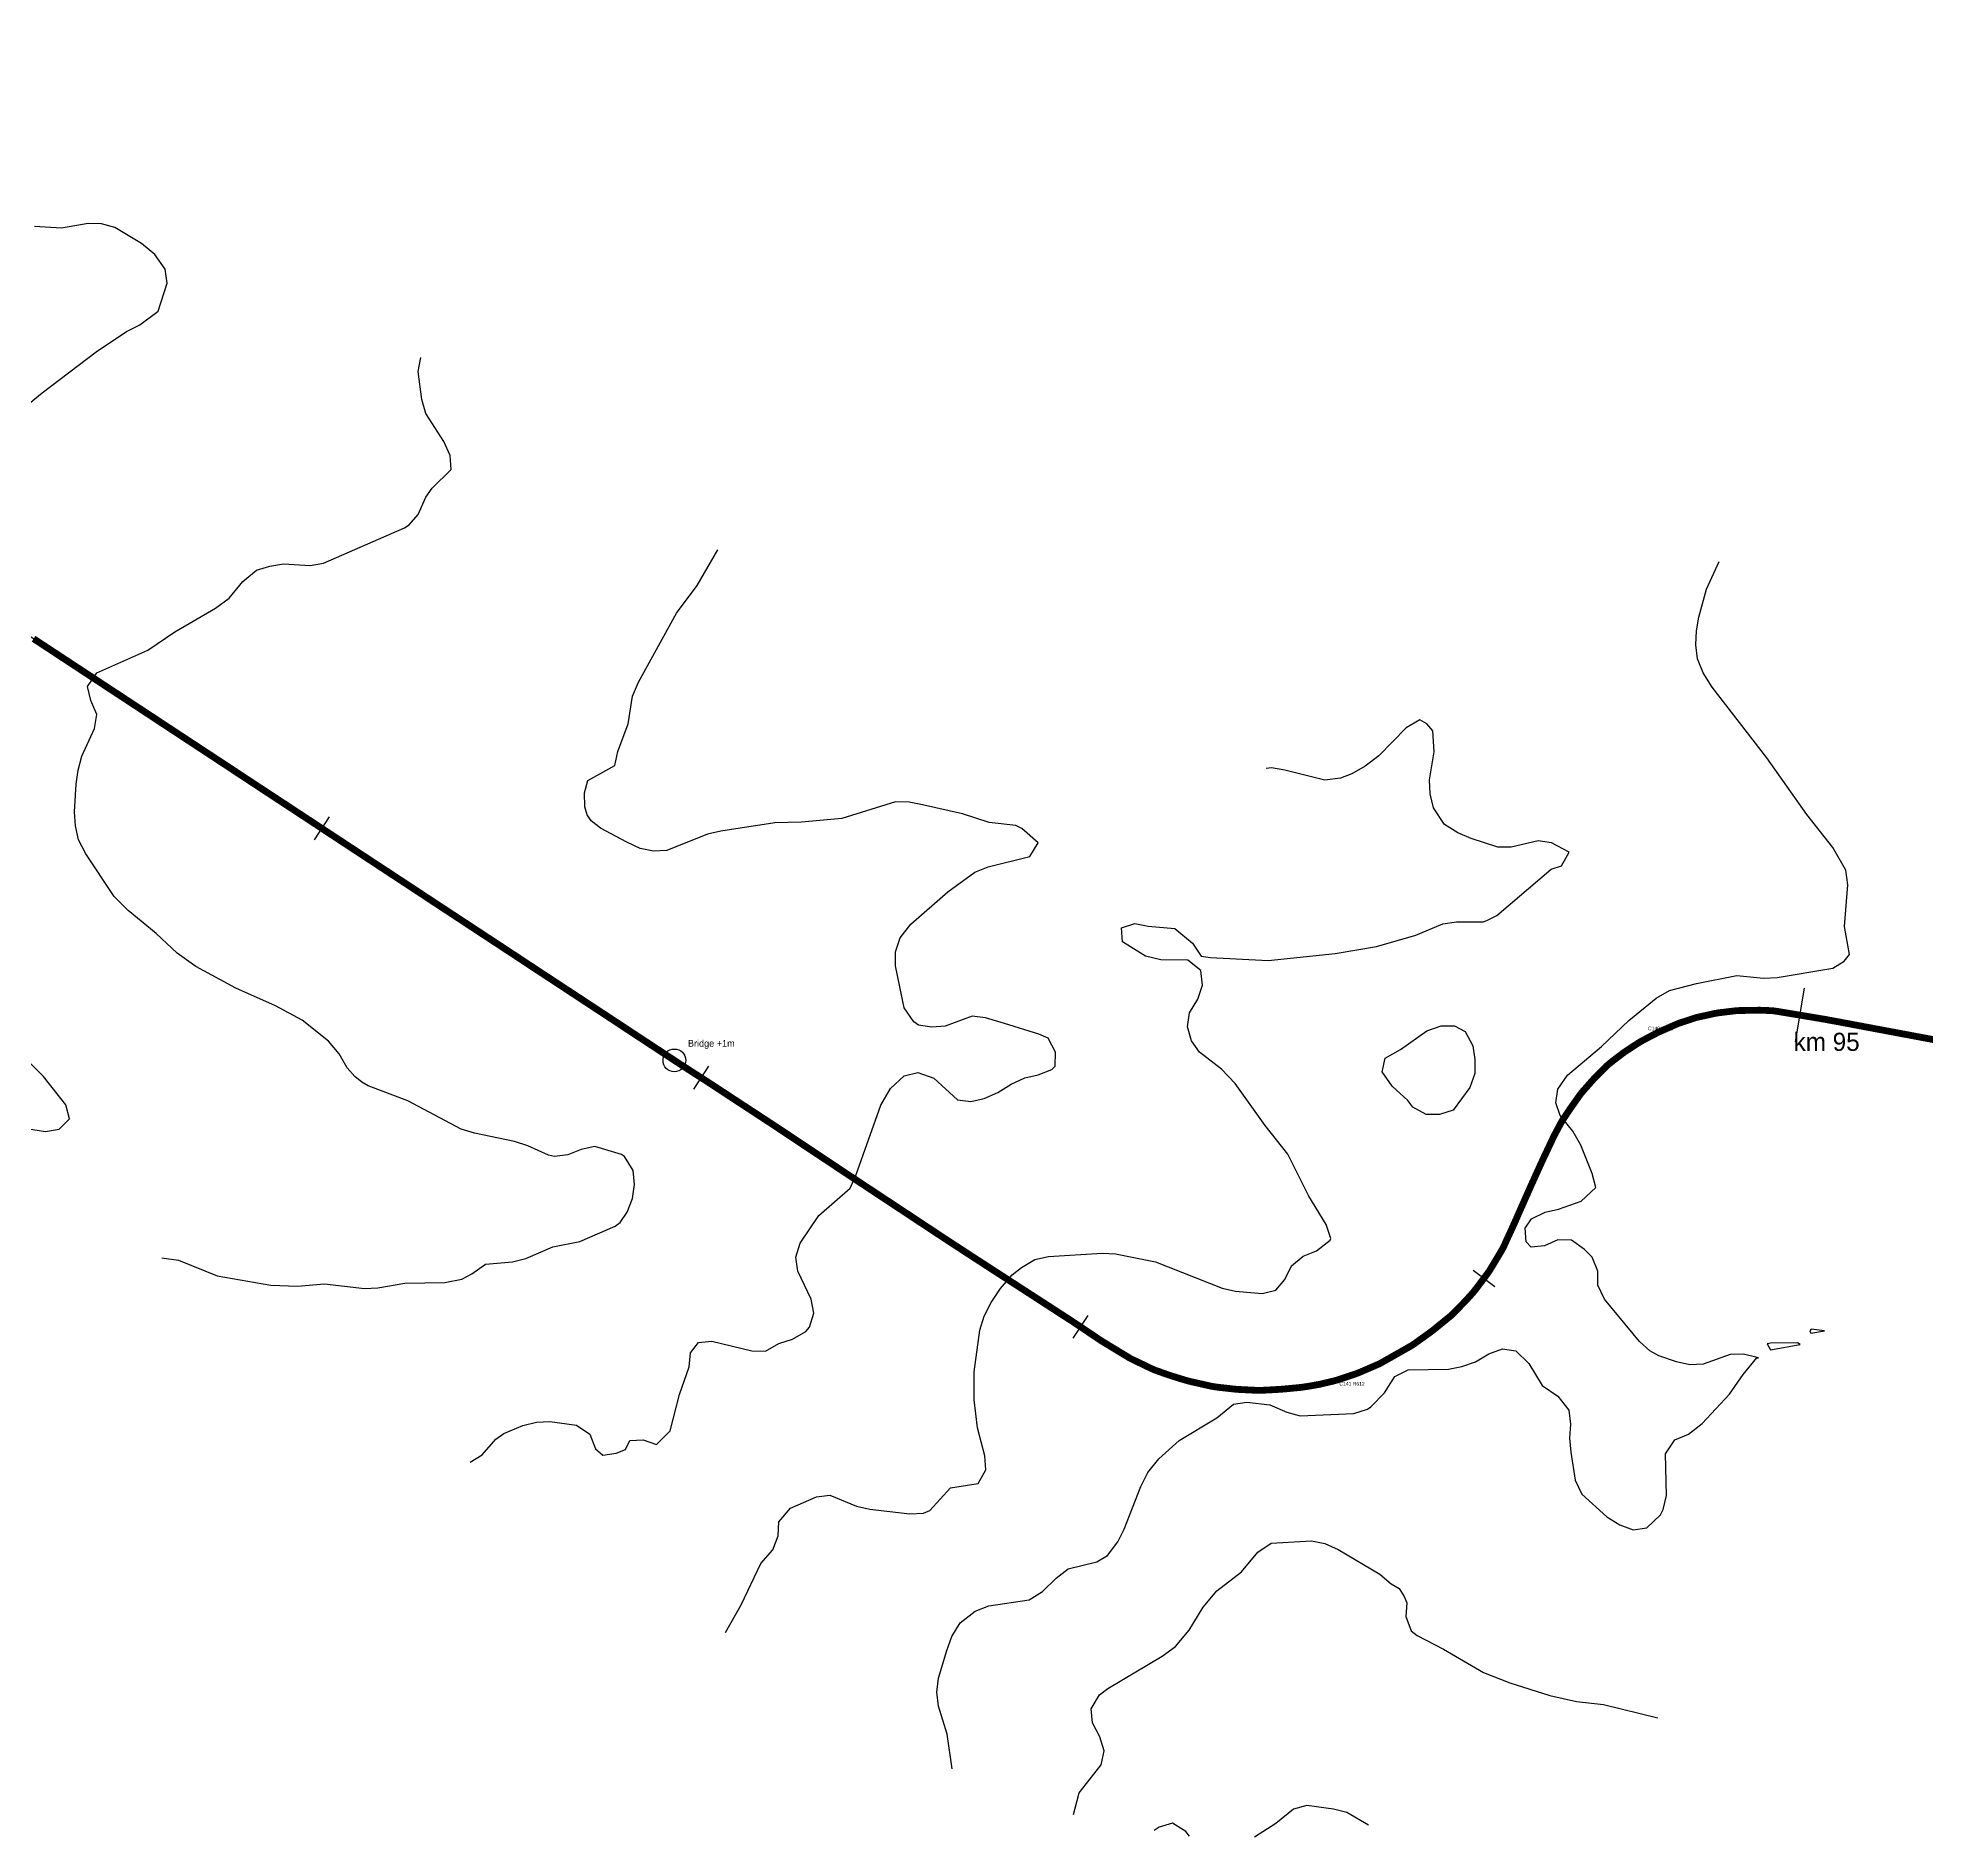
# Model space of a CAD drawing. Header units: metres. Extents: x 697254 to 930473, y 8023396 to 8227001.
# Drawn here: x 854685 to 858850, y 8073225 to 8077194 of the extents above; entities that cross this region are included whole.
import ezdxf

# ---------------------------------------------------------------- set-up
doc = ezdxf.new("R2010")
doc.units = ezdxf.units.M
for name, color, linetype in [('ALIGNMENT_FITTED', 4, 'Continuous'), ('CENTRELINE', 7, 'Continuous'), ('CHAINAGE', 7, 'Continuous'), ('CONTOUR_10M', 33, 'Continuous'), ('CONTOUR_INDEX_50M', 34, 'Continuous'), ('CURVE_LABELS', 4, 'Continuous'), ('GRADE_0-4', 3, 'Continuous'), ('PROFILE_FLAGS', 6, 'Continuous')]:
    doc.layers.add(name, color=color, linetype=linetype)

msp = doc.modelspace()

# ---------------------------------------------------------------- linework, layer by layer
at = {"layer": 'ALIGNMENT_FITTED'}
for p, q in [((857043.4, 8074311.4), (852657.2, 8077194.3)), ((859664.2, 8074835.2), (858566.7, 8075040)), ((858019.2, 8074753.1), (857938.5, 8074572.8))]:
    msp.add_line(p, q, dxfattribs=at)
for centre, radius, start, end in [((858475.1, 8074549), 499.4, 79.4317, 155.881), ((857379.7, 8074823), 612.3, -123.3153, -24.119)]:
    msp.add_arc(centre, radius, start, end, dxfattribs=at)
at = {"layer": 'CENTRELINE'}
msp.add_polyline3d([(858856.3, 8074985.9, 1254.2), (858846.5, 8074987.7, 1254.2), (858836.6, 8074989.6, 1254.1), (858826.8, 8074991.4, 1254), (858816.9, 8074993.3, 1253.9), (858807.1, 8074995.1, 1253.9), (858797.3, 8074996.9, 1253.8), (858787.4, 8074998.8, 1253.8), (858777.6, 8075000.6, 1253.8), (858767.7, 8075002.5, 1253.8), (858757.9, 8075004.3, 1253.8), (858748.1, 8075006.2, 1253.6), (858738.2, 8075008, 1253.3), (858728.4, 8075009.9, 1253), (858718.5, 8075011.7, 1252.9), (858708.7, 8075013.5, 1252.8), (858698.9, 8075015.4, 1252.8), (858689, 8075017.2, 1252.7), (858679.2, 8075019.1, 1252.5), (858669.3, 8075020.9, 1252.4), (858659.5, 8075022.8, 1252.3), (858649.7, 8075024.6, 1252.1), (858639.8, 8075026.4, 1252), (858630, 8075028.3, 1252.1), (858620.1, 8075029.9, 1252.3), (858610.2, 8075031.6, 1252.5), (858600.3, 8075033.2, 1252.7), (858590.5, 8075034.9, 1252.8), (858580.6, 8075036.5, 1253), (858570.7, 8075038.2, 1253.1), (858560.8, 8075039.8, 1253.3), (858551, 8075041.5, 1253.5), (858541.1, 8075043.1, 1253.7), (858531.2, 8075044.8, 1254), (858521.3, 8075046.4, 1254.3), (858511.4, 8075047.8, 1254.7), (858501.4, 8075048.3, 1255.1), (858491.4, 8075048.8, 1255.5), (858481.4, 8075049, 1255), (858471.4, 8075048.8, 1254.4), (858461.4, 8075048.7, 1253.7), (858451.4, 8075048.5, 1253.8), (858441.4, 8075048.4, 1254), (858431.4, 8075048, 1254.1), (858421.5, 8075046.8, 1254.3), (858411.5, 8075045.6, 1254.4), (858401.6, 8075044.4, 1254.6), (858391.6, 8075043.2, 1254.6), (858381.8, 8075041.4, 1254.6), (858372, 8075039.3, 1254.6), (858362.2, 8075037.1, 1253.9), (858352.5, 8075035, 1253.3), (858342.7, 8075032.8, 1252.7), (858333.2, 8075029.7, 1252.9), (858323.7, 8075026.5, 1253), (858314.2, 8075023.4, 1253.1), (858304.6, 8075020.3, 1252.9), (858295.4, 8075016.4, 1252.5), (858286.3, 8075012.4, 1252.2), (858277.1, 8075008.3, 1252.1), (858267.9, 8075004.3, 1252.1), (858258.8, 8075000.3, 1252), (858249.9, 8074995.6, 1251.8), (858241, 8074991, 1251.5), (858232.2, 8074986.3, 1251.3), (858223.3, 8074981.7, 1251), (858214.7, 8074976.5, 1251.1), (858206.3, 8074971.1, 1251), (858198, 8074965.6, 1250.7), (858189.6, 8074960.1, 1250.7), (858181.3, 8074954.5, 1250.8), (858173.4, 8074948.4, 1250.9), (858165.4, 8074942.3, 1250.8), (858157.5, 8074936.2, 1250.8), (858149.6, 8074930, 1250.8), (858142.4, 8074923.1, 1250.9), (858135.2, 8074916.1, 1250.9), (858128.1, 8074909.1, 1251), (858121, 8074902, 1251), (858114.3, 8074894.6, 1251), (858107.6, 8074887.1, 1251), (858101, 8074879.6, 1251.1), (858094.3, 8074872.1, 1251.1), (858087.9, 8074864.5, 1250.9), (858082.1, 8074856.3, 1250.6), (858076.3, 8074848.2, 1250.3), (858070.5, 8074840, 1250.2), (858064.7, 8074831.8, 1250.4), (858059.2, 8074823.5, 1250.5), (858053.6, 8074815.1, 1250.4), (858048.1, 8074806.8, 1250.2), (858043, 8074798.2, 1250), (858038.4, 8074789.3, 1249.7), (858033.7, 8074780.5, 1249.4), (858029, 8074771.6, 1249.1), (858024.7, 8074762.6, 1248.9), (858020.4, 8074753.5, 1248.8), (858016.1, 8074744.5, 1248.7), (858011.9, 8074735.4, 1248.5), (858007.6, 8074726.4, 1248.3), (858003.4, 8074717.3, 1248.1), (857999.2, 8074708.2, 1247.9), (857995.1, 8074699.1, 1247.8), (857990.9, 8074690, 1247.7), (857986.8, 8074680.8, 1247.6), (857982.7, 8074671.7, 1247.4), (857978.5, 8074662.6, 1247.3), (857974.4, 8074653.5, 1247.3), (857970.4, 8074644.3, 1247.4), (857966.3, 8074635.2, 1247.5), (857962.3, 8074626, 1247.7), (857958.2, 8074616.8, 1247.9), (857954.2, 8074607.7, 1247.9), (857950.1, 8074598.5, 1247.8), (857946.1, 8074589.4, 1248.4), (857942, 8074580.2, 1248.8), (857937.9, 8074571.1, 1248.9), (857933.8, 8074562, 1248.2), (857929.6, 8074552.9, 1247.5), (857925.4, 8074543.8, 1246.7), (857921.3, 8074534.7, 1246.5), (857917.1, 8074525.6, 1247.3), (857912.2, 8074516.8, 1247.8), (857907.1, 8074508.3, 1247.9), (857901.9, 8074499.7, 1246.5), (857896.8, 8074491.1, 1245.1), (857891.6, 8074482.5, 1243.7), (857886.4, 8074473.9, 1242.8), (857880.6, 8074465.8, 1242.3), (857874.6, 8074457.8, 1241.8), (857868.6, 8074449.8, 1241.3), (857862.6, 8074441.8, 1241.5), (857856.6, 8074433.8, 1242.2), (857850.3, 8074426, 1243), (857843.6, 8074418.5, 1243.6), (857836.9, 8074411.1, 1244), (857830, 8074403.8, 1244.5), (857823, 8074396.7, 1244.8), (857816, 8074389.5, 1244.8), (857809, 8074382.4, 1244.7), (857801.9, 8074375.3, 1244.8), (857794.1, 8074369, 1245.1), (857786.4, 8074362.7, 1245.3), (857778.6, 8074356.4, 1245.4), (857770.8, 8074350, 1245.7), (857763.1, 8074343.7, 1246.1), (857755.1, 8074337.7, 1246.2), (857747, 8074331.9, 1246.2), (857738.8, 8074326, 1246), (857730.7, 8074320.2, 1246.4), (857722.6, 8074314.3, 1246.9), (857714.3, 8074308.8, 1247.5), (857705.5, 8074303.8, 1248.1), (857696.8, 8074298.9, 1248.3), (857688.1, 8074293.9, 1248.4), (857679.4, 8074289, 1248.7), (857670.7, 8074284, 1248.8), (857662, 8074279.1, 1248.8), (857653.3, 8074274.2, 1248.8), (857644.6, 8074269.2, 1248.7), (857635.4, 8074265.3, 1248.5), (857626.2, 8074261.3, 1248.2), (857617, 8074257.3, 1248), (857607.8, 8074253.3, 1247.8), (857598.7, 8074249.4, 1247.7), (857589.3, 8074245.9, 1247.5), (857579.8, 8074242.8, 1247.6), (857570.3, 8074239.6, 1247.7), (857560.8, 8074236.5, 1247.7), (857551.2, 8074233.3, 1247.9), (857541.6, 8074230.7, 1248), (857531.8, 8074228.4, 1248.1), (857522.1, 8074226.1, 1248.3), (857512.4, 8074223.8, 1248.4), (857502.5, 8074222, 1248.5), (857492.6, 8074220.3, 1248.4), (857482.8, 8074218.7, 1248.3), (857472.9, 8074217.1, 1248.2), (857462.9, 8074216.1, 1248.2), (857453, 8074215.2, 1248.2), (857443, 8074214.2, 1248.1), (857433, 8074213.3, 1248.5), (857423, 8074212.5, 1249.2), (857413, 8074212, 1249.8), (857403, 8074211.4, 1249.8), (857393.1, 8074210.9, 1249.5), (857383.1, 8074210.4, 1249.3), (857373.1, 8074210.4, 1249), (857363.1, 8074210.9, 1248.6), (857353.1, 8074211.4, 1248.3), (857343.1, 8074211.9, 1248.5), (857333.1, 8074212.4, 1248.7), (857323.1, 8074213.2, 1248.9), (857313.1, 8074214.4, 1248.7), (857303.2, 8074215.5, 1248.5), (857293.2, 8074216.6, 1248.3), (857283.3, 8074217.8, 1248), (857273.4, 8074219.4, 1247.7), (857263.7, 8074221.6, 1247.4), (857253.9, 8074223.8, 1247.2), (857244.1, 8074226, 1247.1), (857234.4, 8074228.2, 1246.9), (857224.6, 8074230.4, 1246.9), (857215, 8074233.1, 1246.9), (857205.4, 8074236, 1246.9), (857195.8, 8074239, 1246.8), (857186.3, 8074241.9, 1246.8), (857176.8, 8074245.1, 1246.7), (857167.3, 8074248.4, 1246.6), (857157.9, 8074251.8, 1246.4), (857148.4, 8074255.1, 1246.3), (857139.3, 8074259.2, 1246.1), (857130.3, 8074263.5, 1245.9), (857121.3, 8074267.9, 1245.7), (857112.2, 8074272.2, 1245.6), (857103.2, 8074276.5, 1245.5), (857094.2, 8074280.9, 1245.4), (857085.7, 8074286.1, 1245.4), (857077.1, 8074291.3, 1245.4), (857068.5, 8074296.5, 1245.3), (857060, 8074301.7, 1245.2), (857051.4, 8074306.9, 1245), (857042.9, 8074312.1, 1244.8), (857034.3, 8074317.3, 1244.7), (857025.9, 8074322.7, 1244.6), (857017.6, 8074328.3, 1244.5), (857009.3, 8074333.9, 1244.4), (857001, 8074339.5, 1244.3), (856992.7, 8074345.1, 1244.3), (856984.4, 8074350.7, 1244.3), (856976.1, 8074356.2, 1244.3), (856967.7, 8074361.8, 1244.3), (856959.3, 8074367.3, 1244.1), (856950.9, 8074372.7, 1243.9), (856942.5, 8074378.1, 1243.7), (856934.1, 8074383.6, 1243.4), (856925.7, 8074389, 1243.1), (856917.3, 8074394.5, 1242.9), (856908.9, 8074399.9, 1242.7), (856900.5, 8074405.4, 1242.4), (856892.1, 8074410.8, 1242.1), (856883.7, 8074416.3, 1241.9), (856875.3, 8074421.7, 1241.7), (856866.9, 8074427.1, 1241.5), (856858.5, 8074432.6, 1241.3), (856850.1, 8074438, 1241), (856841.7, 8074443.5, 1240.7), (856833.3, 8074448.9, 1240.4), (856824.9, 8074454.4, 1240.1), (856816.5, 8074459.8, 1239.8), (856808.1, 8074465.2, 1239.6), (856799.7, 8074470.7, 1239.3), (856791.3, 8074476.1, 1239), (856782.9, 8074481.6, 1238.7), (856774.5, 8074487, 1238.3), (856766.1, 8074492.5, 1238), (856757.7, 8074497.9, 1237.7), (856749.3, 8074503.3, 1237.6), (856740.9, 8074508.8, 1237.4), (856732.5, 8074514.3, 1237.3), (856724.1, 8074519.8, 1237.1), (856715.8, 8074525.3, 1236.9), (856707.4, 8074530.7, 1236.7), (856699, 8074536.2, 1236.3), (856690.6, 8074541.7, 1235.9), (856682.2, 8074547.2, 1235.6), (856673.9, 8074552.7, 1235.4), (856665.5, 8074558.2, 1235.2), (856657.2, 8074563.8, 1235), (856648.8, 8074569.3, 1234.9), (856640.5, 8074574.8, 1234.6), (856632.1, 8074580.3, 1234.4), (856623.8, 8074585.8, 1234.1), (856615.4, 8074591.4, 1233.8), (856607.1, 8074596.9, 1233.5), (856598.7, 8074602.4, 1233.3), (856590.4, 8074607.9, 1233.1), (856582, 8074613.4, 1232.8), (856573.7, 8074619, 1232.4), (856565.3, 8074624.5, 1231.9), (856557, 8074630, 1231.7), (856548.6, 8074635.5, 1231.7), (856540.3, 8074641, 1231.7), (856531.9, 8074646.6, 1231.6), (856523.6, 8074652.1, 1231), (856515.2, 8074657.6, 1230.6), (856506.9, 8074663.1, 1230.2), (856498.5, 8074668.6, 1229.9), (856490.1, 8074674.2, 1229.8), (856481.8, 8074679.7, 1229.7), (856473.4, 8074685.2, 1229.7), (856465.1, 8074690.7, 1229.4), (856456.7, 8074696.3, 1229.1), (856448.4, 8074701.8, 1228.8), (856440.1, 8074707.4, 1228.6), (856431.8, 8074712.9, 1228.5), (856423.4, 8074718.5, 1228.3), (856415.1, 8074724, 1228.2), (856406.8, 8074729.6, 1228.1), (856398.4, 8074735.1, 1227.9), (856390.1, 8074740.7, 1227.7), (856381.8, 8074746.2, 1227.5), (856373.4, 8074751.8, 1227.5), (856365.1, 8074757.3, 1227.5), (856356.8, 8074762.9, 1227.4), (856348.4, 8074768.4, 1227.3), (856340.1, 8074774, 1227.1), (856331.8, 8074779.5, 1226.9), (856323.4, 8074785.1, 1226.8), (856315.1, 8074790.6, 1226.7), (856306.7, 8074796.1, 1226.3), (856298.4, 8074801.6, 1225.9), (856290, 8074807.1, 1225.6), (856281.6, 8074812.6, 1225.4), (856273.2, 8074818.1, 1225.2), (856264.9, 8074823.6, 1225.1), (856256.5, 8074829.1, 1225), (856248.1, 8074834.6, 1224.9), (856239.8, 8074840, 1224.8), (856231.4, 8074845.5, 1224.6), (856223, 8074851, 1224.3), (856214.6, 8074856.5, 1224), (856206.3, 8074862, 1223.8), (856197.9, 8074867.5, 1223.7), (856189.5, 8074873, 1223.5), (856181.2, 8074878.5, 1223.5), (856172.8, 8074884, 1223.9), (856164.4, 8074889.4, 1224.1), (856156, 8074894.9, 1224), (856147.6, 8074900.3, 1224.3), (856139.2, 8074905.7, 1224.8), (856130.7, 8074911.1, 1225.1), (856122.3, 8074916.6, 1224.9), (856113.9, 8074922, 1224.5), (856105.5, 8074927.4, 1224.2), (856097.1, 8074932.9, 1223.8), (856088.7, 8074938.4, 1223.4), (856080.4, 8074943.9, 1223), (856072, 8074949.4, 1222.6), (856063.7, 8074954.9, 1222.2), (856055.3, 8074960.4, 1222.1), (856046.9, 8074965.9, 1222.1), (856038.6, 8074971.4, 1222.1), (856030.2, 8074976.9, 1222.5), (856021.8, 8074982.4, 1222.7), (856013.5, 8074987.9, 1222.9), (856005.1, 8074993.4, 1223.1), (855996.8, 8074998.9, 1223.6), (855988.4, 8075004.4, 1224.1), (855980, 8075009.9, 1224.3), (855971.7, 8075015.4, 1224.7), (855963.3, 8075021, 1225.2), (855954.9, 8075026.5, 1225.6), (855946.6, 8075032, 1225.9), (855938.2, 8075037.5, 1226.1), (855929.9, 8075043, 1226.2), (855921.5, 8075048.5, 1226.1), (855913.1, 8075054, 1226.1), (855904.8, 8075059.5, 1226.1), (855896.4, 8075065, 1226.2), (855888, 8075070.5, 1226.4), (855879.7, 8075076, 1226.6), (855871.3, 8075081.5, 1226.9), (855863, 8075087, 1227.2), (855854.6, 8075092.5, 1227.4), (855846.2, 8075098, 1227.5), (855837.9, 8075103.5, 1227.4), (855829.5, 8075109, 1227.3), (855821.1, 8075114.5, 1227.2), (855812.8, 8075120, 1227.1), (855804.4, 8075125.5, 1227.1), (855796, 8075131, 1227.2), (855787.7, 8075136.5, 1227.5), (855779.3, 8075142, 1227.8), (855771, 8075147.5, 1228), (855762.6, 8075153, 1228), (855754.2, 8075158.6, 1227.8), (855745.9, 8075164.1, 1227.6), (855737.5, 8075169.6, 1227.6), (855729.1, 8075175.1, 1227.6), (855720.8, 8075180.6, 1227.7), (855712.4, 8075186.1, 1227.7), (855704.1, 8075191.6, 1227.9), (855695.7, 8075197.1, 1228.1), (855687.3, 8075202.6, 1228.1), (855679, 8075208.1, 1228), (855670.6, 8075213.6, 1228), (855662.2, 8075219.1, 1228.1), (855653.9, 8075224.6, 1228.2), (855645.5, 8075230.1, 1227.9), (855637.1, 8075235.6, 1227.6), (855628.8, 8075241.1, 1227.3), (855620.4, 8075246.6, 1227.3), (855612.1, 8075252.1, 1227.4), (855603.7, 8075257.6, 1227.5), (855595.3, 8075263.1, 1227.8), (855587, 8075268.6, 1227.8), (855578.6, 8075274.1, 1227.7), (855570.2, 8075279.6, 1227.7), (855561.9, 8075285.1, 1227.7), (855553.5, 8075290.6, 1227.5), (855545.2, 8075296.1, 1227.4), (855536.8, 8075301.6, 1227.4), (855528.4, 8075307.2, 1227.3), (855520.1, 8075312.7, 1227.1), (855511.7, 8075318.2, 1226.8), (855503.3, 8075323.7, 1226.8), (855495, 8075329.2, 1226.9), (855486.6, 8075334.7, 1226.9), (855478.2, 8075340.2, 1227), (855469.9, 8075345.7, 1227.1), (855461.5, 8075351.2, 1227.1), (855453.2, 8075356.7, 1227), (855444.8, 8075362.2, 1227), (855436.4, 8075367.7, 1227.3), (855428.1, 8075373.2, 1227.7), (855419.7, 8075378.7, 1228.1), (855411.3, 8075384.2, 1227.8), (855403, 8075389.7, 1227.3), (855394.6, 8075395.2, 1226.9), (855386.3, 8075400.7, 1226.8), (855377.9, 8075406.2, 1226.8), (855369.5, 8075411.7, 1226.8), (855361.2, 8075417.2, 1226.7), (855352.8, 8075422.7, 1226.5), (855344.4, 8075428.2, 1226.3), (855336.1, 8075433.7, 1226.3), (855327.7, 8075439.2, 1226.2), (855319.3, 8075444.7, 1226.1), (855311, 8075450.2, 1226), (855302.6, 8075455.8, 1225.9), (855294.3, 8075461.3, 1226), (855285.9, 8075466.8, 1226.1), (855277.5, 8075472.3, 1226.3), (855269.2, 8075477.8, 1226.3), (855260.8, 8075483.3, 1226.1), (855252.4, 8075488.8, 1225.9), (855244.1, 8075494.3, 1225.8), (855235.7, 8075499.8, 1225.7), (855227.4, 8075505.3, 1225.4), (855219, 8075510.8, 1225.1), (855210.6, 8075516.3, 1225), (855202.3, 8075521.8, 1225), (855193.9, 8075527.3, 1225), (855185.5, 8075532.8, 1224.9), (855177.2, 8075538.3, 1225), (855168.8, 8075543.8, 1225), (855160.5, 8075549.3, 1224.9), (855152.1, 8075554.8, 1224.8), (855143.7, 8075560.3, 1224.8), (855135.4, 8075565.8, 1224.8), (855127, 8075571.3, 1224.9), (855118.6, 8075576.9, 1224.7), (855110.3, 8075582.4, 1224.6), (855101.9, 8075587.9, 1224.5), (855093.6, 8075593.4, 1224.4), (855085.2, 8075598.9, 1224.4), (855076.8, 8075604.4, 1224.5), (855068.5, 8075609.9, 1224.3), (855060.1, 8075615.4, 1224), (855051.7, 8075620.9, 1223.7), (855043.4, 8075626.4, 1223.6), (855035, 8075631.9, 1223.7), (855026.7, 8075637.4, 1223.9), (855018.3, 8075642.9, 1224.2), (855009.9, 8075648.4, 1224.4), (855001.6, 8075653.9, 1224.3), (854993.2, 8075659.4, 1224.3), (854984.9, 8075664.9, 1224.3), (854976.5, 8075670.4, 1224), (854968.1, 8075675.9, 1223.5), (854959.8, 8075681.4, 1223.1), (854951.4, 8075687, 1222.8), (854943, 8075692.5, 1222.6), (854934.7, 8075698, 1222.6), (854926.3, 8075703.5, 1222.5), (854917.9, 8075709, 1222.2), (854909.6, 8075714.5, 1221.8), (854901.2, 8075720, 1221.5), (854892.9, 8075725.5, 1221.3), (854884.5, 8075731, 1221.1), (854876.1, 8075736.5, 1221.1), (854867.8, 8075742, 1221), (854859.4, 8075747.5, 1221), (854851, 8075753, 1220.9), (854842.7, 8075758.5, 1220.9), (854834.3, 8075764, 1220.9), (854825.9, 8075769.5, 1220.7), (854817.6, 8075775, 1220.6), (854809.2, 8075780.5, 1220.4), (854800.9, 8075786, 1220.3), (854792.5, 8075791.5, 1220.3), (854784.1, 8075797, 1220.2), (854775.8, 8075802.5, 1219.9), (854767.4, 8075808, 1219.5), (854759, 8075813.5, 1219.3), (854750.7, 8075819, 1219.3), (854742.3, 8075824.5, 1219.2), (854733.9, 8075830, 1219), (854725.6, 8075835.5, 1218.8), (854717.2, 8075841, 1218.6), (854708.9, 8075846.5, 1218.7), (854700.5, 8075852, 1218.8), (854692.1, 8075857.5, 1219.2), (854683.8, 8075863, 1218.7)], dxfattribs=at)
at = {"layer": 'CHAINAGE'}
for p, q in [((855327.5, 8075475.3), (855294.5, 8075425.2)), ((858580.6, 8075097.4), (858560.8, 8074979)), ((856163.8, 8074925.5), (856131.3, 8074875.1)), ((857850.6, 8074475.8), (857898.6, 8074439.8)), ((857001.1, 8074375.6), (856967.6, 8074325.8))]:
    msp.add_line(p, q, dxfattribs=at)
at = {"layer": 'CONTOUR_10M'}
for points, elevation in [([(854583.4, 8076320.8), (854694.7, 8076411.2), (854813.3, 8076501.5), (854880.5, 8076545.9), (854909.9, 8076561.3), (854950.4, 8076591.4), (854969.7, 8076652.6), (854965.8, 8076683.5), (854942.6, 8076715.9), (854913.4, 8076740.6), (854854.9, 8076775.4), (854825.5, 8076783.5), (854796, 8076784.6), (854736.7, 8076774.4), (854677.6, 8076777.9)], 1210), ([(854958.5, 8074502.9), (854994.7, 8074497.4), (855080.6, 8074462.8), (855198.5, 8074442.4), (855257.6, 8074440.2), (855316.8, 8074445.4), (855405.3, 8074434.7), (855434.9, 8074436.5), (855494.1, 8074446.5), (855582.8, 8074448.4), (855619.8, 8074455.7), (855642.3, 8074467.1), (855672.2, 8074488.8), (855731.4, 8074493.7), (855761.1, 8074501.2), (855820.7, 8074527.3), (855880, 8074538.7), (855958.1, 8074572.9), (855969.4, 8074580.8), (855984.7, 8074603.2), (855996.2, 8074633.8), (856000.7, 8074664.5), (855998.1, 8074695.4), (855979.1, 8074726.5), (855972, 8074730.5), (855913.2, 8074748.2), (855883.5, 8074741.9), (855853.8, 8074729.6), (855824.2, 8074726), (855811.5, 8074729.4), (855765.5, 8074750), (855736.1, 8074759.5), (855647.7, 8074777.5), (855618.3, 8074786.7), (855501.2, 8074849.3), (855413.1, 8074882.2), (855399.6, 8074890.5), (855383.9, 8074902.6), (855367.3, 8074921.9), (855349.1, 8074953), (855326.1, 8074980.8), (855267.8, 8075026.7), (855209.3, 8075059), (855121.3, 8075097.4), (855033.4, 8075145.6), (854992, 8075174.7), (854946, 8075218.3), (854883.8, 8075268.9), (854853.3, 8075300.2), (854790.7, 8075393.7), (854774.8, 8075424.7), (854767.6, 8075455.6), (854765.5, 8075486.5), (854769.4, 8075548), (854773.4, 8075578.7), (854781.5, 8075609.3), (854809.5, 8075670.4), (854815, 8075701.1), (854801.9, 8075732.1), (854794.3, 8075763), (854815.2, 8075793.4), (854927.4, 8075843.2), (854987.2, 8075883.9), (855076.8, 8075935.7), (855106.7, 8075958.1), (855136.9, 8075994.8), (855166.9, 8076019.9), (855196.6, 8076028.9), (855226.3, 8076033.5), (855285.3, 8076030.4), (855315, 8076035.5), (855493.7, 8076113.3), (855503.8, 8076120), (855523.8, 8076142.4), (855540.7, 8076180.9), (855554.3, 8076200.6), (855596.7, 8076241.5), (855594.2, 8076272.4), (855580.3, 8076303.4), (855540.7, 8076365.6), (855532.1, 8076396.6), (855523.5, 8076458.3), (855529.6, 8076489.2)], 1220), ([(855638, 8074052.1), (855664.9, 8074068.3), (855695, 8074102.8), (855712.9, 8074115.5), (855754.7, 8074132.9), (855784.4, 8074140.1), (855813.9, 8074141.4), (855872.9, 8074133.9), (855902.1, 8074114), (855914.7, 8074081.2), (855930.9, 8074067.7), (855960.5, 8074071.9), (855981.1, 8074080), (855990.5, 8074099.7), (856020.1, 8074101.1), (856049.5, 8074091.2), (856079.6, 8074121.4), (856100.3, 8074201), (856121.7, 8074262.2), (856124.1, 8074293), (856142.1, 8074316), (856171.7, 8074318.6), (856260, 8074297.7), (856289.6, 8074297.1), (856319.4, 8074313.6), (856349.1, 8074323.6), (856379, 8074340.3), (856386.9, 8074349.9), (856396.1, 8074380.6), (856390.2, 8074411.5), (856361.4, 8074473.5), (856357, 8074504.4), (856366.5, 8074535), (856407.6, 8074595.8), (856476.8, 8074656.2), (856490.1, 8074686.8), (856544.1, 8074839.7), (856565.7, 8074876.3), (856595.8, 8074904.2), (856625.5, 8074911.7), (856660.9, 8074899.2), (856713.1, 8074851.6), (856742.6, 8074847.8), (856772.2, 8074854.2), (856802, 8074867.6), (856831.9, 8074886.2), (856861.7, 8074899.7), (856891.4, 8074906.4), (856921.1, 8074918.3), (856928.7, 8074925.3), (856929.6, 8074956.1), (856913.3, 8074987.2), (856893, 8074996.2), (856817.3, 8075019.6), (856775.3, 8075031.9), (856745.9, 8075036.1), (856686.4, 8075014.1), (856656.8, 8075011.4), (856627.3, 8075015.9), (856617.2, 8075023.1), (856595.4, 8075054.3), (856576.6, 8075147), (856576.3, 8075177.8), (856586.9, 8075208.4), (856610, 8075238.8), (856691.6, 8075310.4), (856751.4, 8075353.8), (856781.2, 8075365.6), (856873.1, 8075388.1), (856891, 8075418.5), (856855.3, 8075449.9), (856841.9, 8075456.2), (856782.9, 8075463), (856724.1, 8075482.5), (856635.8, 8075502.2), (856606.3, 8075508.3), (856576.8, 8075508.5), (856457.9, 8075472.1), (856369.1, 8075464.1), (856310, 8075462.3), (856191.4, 8075443.9), (856161.7, 8075437.7), (856072.4, 8075401.2), (856042.8, 8075400.2), (856013.4, 8075406), (855984.1, 8075419.7), (855925.5, 8075450.4), (855904.9, 8075466.6), (855896.4, 8075480.1), (855891.1, 8075497.6), (855890.5, 8075528.4), (855897.8, 8075555.9), (855957.4, 8075588.8), (855963.8, 8075619.5), (855987.1, 8075680.6), (855996.7, 8075742), (856010, 8075772.6), (856093.4, 8075925), (856139.3, 8075985.8), (856184.6, 8076064.9)], 1230), ([(856201.6, 8073676), (856235.9, 8073736.9), (856279.7, 8073828.5), (856306.3, 8073858.8), (856317.8, 8073889.4), (856319.4, 8073920.2), (856345.1, 8073950.5), (856402.2, 8073975.8), (856431.8, 8073978.9), (856490.5, 8073954.9), (856519.9, 8073948.1), (856608.4, 8073938), (856638, 8073939.3), (856652.4, 8073945.1), (856698.1, 8073995.5), (856759.1, 8074004.8), (856775.8, 8074035.3), (856773.9, 8074066.1), (856757.7, 8074128), (856749.9, 8074189.7), (856750, 8074251.2), (856762.4, 8074343.4), (856772, 8074374), (856787.8, 8074404.5), (856808.2, 8074434.9), (856833.8, 8074465.2), (856854.4, 8074481.7), (856884.2, 8074498.9), (856913.9, 8074505.5), (857032.3, 8074513), (857061.8, 8074511.4), (857150.2, 8074493.8), (857296.9, 8074435.7), (857326.4, 8074429), (857385.4, 8074423.7), (857415.1, 8074431.1), (857435.5, 8074454.7), (857449.6, 8074485.2), (857475.5, 8074506.1), (857505.3, 8074518.3), (857535.2, 8074541.5), (857536.4, 8074545.3), (857526.6, 8074576.2), (857488.5, 8074638.5), (857441.8, 8074731.6), (857391.9, 8074794.3), (857325.7, 8074887.6), (857295.4, 8074918.9), (857247, 8074956.2), (857229.2, 8074981.6), (857220.7, 8075012.6), (857224.9, 8075043.3), (857243.4, 8075073.7), (857253.8, 8075104.3), (857250.1, 8075136.4), (857221, 8075159.2), (857161.9, 8075160), (857128.1, 8075168.1), (857077.1, 8075199.8), (857074.7, 8075230.6), (857104.1, 8075240), (857133.6, 8075234.1), (857192.6, 8075229.6), (857231.9, 8075197.1), (857250.7, 8075168.5), (857271.6, 8075165.6), (857398.3, 8075158.6), (857546.4, 8075173.9), (857637.8, 8075189.9), (857724.4, 8075214.9), (857784, 8075239.8), (857813.6, 8075243.6), (857872.7, 8075244), (857881, 8075247.2), (857902.5, 8075257.8), (858022.6, 8075359.8), (858045.3, 8075367.5), (858062.5, 8075398), (858023.6, 8075418), (857994.1, 8075423), (857934.7, 8075408.6), (857905.2, 8075408.7), (857846.4, 8075427.5), (857817.1, 8075440.2), (857787.8, 8075458.6), (857763.2, 8075495.6), (857755.6, 8075526.5), (857754.6, 8075557.3), (857764.5, 8075618.7), (857761.9, 8075665), (857748.5, 8075680.5), (857732.8, 8075689.3), (857702.9, 8075671.7), (857642.7, 8075609.8), (857612.7, 8075587.6), (857582.9, 8075570.6), (857558.3, 8075560.7), (857523.5, 8075556.2), (857435.2, 8075578.6), (857405.8, 8075583.6), (857394.2, 8075582.4)], 1240), ([(854613.5, 8074795.5), (854702, 8074781.7), (854731.6, 8074786.3), (854754.5, 8074809.4), (854746.8, 8074840.3), (854697.5, 8074902.8), (854665.9, 8074934.1)], 1210), ([(856969, 8073274.8), (856981.8, 8073322.4), (857029.9, 8073384.4), (857036.8, 8073415), (857027.5, 8073446), (857010.8, 8073477.1), (857008.4, 8073507.9), (857026.8, 8073538.4), (857045, 8073552.6), (857164.5, 8073624), (857194.4, 8073645.4), (857224.6, 8073681), (857255, 8073732.1), (857285.2, 8073767.9), (857339.5, 8073809.9), (857375.4, 8073853.2), (857405.3, 8073873.6), (857494, 8073878.1), (857523.5, 8073872.5), (857552.8, 8073859.2), (857644.8, 8073804.6), (857669.7, 8073783.6), (857687.3, 8073773), (857698.8, 8073755.4), (857704.5, 8073741.9), (857702.4, 8073711.2), (857713.9, 8073680.2), (857726.8, 8073669.4), (857785.4, 8073639.7), (857873.2, 8073587.8), (857931.9, 8073565), (858020.1, 8073537), (858078.9, 8073524.1), (858137.9, 8073517.3), (858257.7, 8073488.1)], 1260), ([(857619.7, 8073250.9), (857572.2, 8073278.8), (857542.8, 8073286.8), (857483.8, 8073294.3), (857454.1, 8073286.6), (857415.6, 8073254.5), (857368.3, 8073224.5)], 1260), ([(857224.8, 8073227), (857216.8, 8073237.2), (857187.5, 8073255.3), (857157.8, 8073246.8), (857147.3, 8073239.2)], 1260)]:
    msp.add_lwpolyline(points, dxfattribs=dict(at, elevation=elevation))
at = {"layer": 'CONTOUR_INDEX_50M', "elevation": 1250}
for points in [[(856701.6, 8073375.1), (856690.3, 8073451.9), (856671.5, 8073513.8), (856667.8, 8073544.7), (856671.2, 8073575.4), (856689.4, 8073636.6), (856700.6, 8073667.2), (856719.3, 8073697.7), (856752.4, 8073723.1), (856782.2, 8073735.3), (856871.1, 8073748.1), (856900.9, 8073766.4), (856931, 8073796.3), (856957.3, 8073816.6), (857020.3, 8073832.2), (857043.8, 8073845.9), (857066.6, 8073876.3), (857080.7, 8073904.2), (857117.7, 8073998.5), (857133.4, 8074029), (857157.5, 8074059.4), (857202.4, 8074099.5), (857285.6, 8074149.5), (857322, 8074179.7), (857351.6, 8074184.3), (857402.5, 8074178.2), (857439.9, 8074162.1), (857469.3, 8074154.3), (857587.6, 8074159.1), (857617.4, 8074168.9), (857625, 8074174.3), (857655.2, 8074204.6), (857677.8, 8074241.2), (857707.6, 8074256), (857796.3, 8074257), (857825.9, 8074263.2), (857855.7, 8074273.6), (857885.5, 8074290.7), (857915.3, 8074301.7), (857944.8, 8074297.8), (857973.8, 8074269.4), (858002.5, 8074220.8), (858037.1, 8074197.8), (858061.8, 8074166.6), (858065.1, 8074135.8), (858063.4, 8074105), (858065.8, 8074074.2), (858075.4, 8074012.5), (858090.2, 8073981.4), (858145.2, 8073931.3), (858174.5, 8073913.5), (858203.8, 8073902.7), (858233.5, 8073907), (858263.5, 8073935.7), (858269.6, 8073947.5), (858277.2, 8073978.1), (858275.2, 8074070.5), (858295.8, 8074100.9), (858325.8, 8074114), (858355.7, 8074137.2), (858416, 8074201.9), (858446.3, 8074245.5), (858476.5, 8074282), (858479.8, 8074282.4), (858447.1, 8074290.4), (858417.5, 8074289.5), (858358, 8074267.9), (858328.5, 8074266.7), (858299, 8074273), (858260.4, 8074286.3), (858240.3, 8074297.4), (858217.7, 8074317.8), (858140, 8074411.5), (858125.8, 8074442.6), (858125.3, 8074473.3), (858112.8, 8074504.3), (858096.5, 8074521.4), (858067.3, 8074541.6), (858037.7, 8074542.3), (858008, 8074529.5), (857978.3, 8074526.4), (857967.5, 8074537.7), (857965, 8074568.5), (857979.4, 8074588.7), (858009.3, 8074603.4), (858038.9, 8074609.8), (858088.7, 8074627.9), (858121.1, 8074658.1), (858113.5, 8074689), (858088.2, 8074751.1), (858070.5, 8074782.1), (858042.6, 8074816.6), (858033.2, 8074844.4), (858037.4, 8074875.1), (858058.4, 8074905.5), (858133.9, 8074968.6), (858194.3, 8075026.2), (858254, 8075075.6), (858283.9, 8075092.7), (858343.3, 8075108.2), (858432.3, 8075125.8), (858491.3, 8075119.7), (858520.9, 8075121.3), (858643.7, 8075141.5), (858669.3, 8075157.3), (858681, 8075171.6), (858669.5, 8075233.4), (858676.9, 8075325.6), (858672.8, 8075357.6), (858644.1, 8075407.8), (858586.6, 8075481.1), (858498.7, 8075605.8), (858377.9, 8075761.8), (858357.8, 8075793), (858345.3, 8075824), (858341.6, 8075854.8), (858343.1, 8075885.6), (858348.7, 8075916.3), (858365.5, 8075977.5), (858393.4, 8076038.6)], [(857748.1, 8075003.3), (857780, 8075014.2), (857809.6, 8075014.3), (857833.3, 8075001.8), (857850.1, 8074970.7), (857854.5, 8074939.9), (857854, 8074909.1), (857843.5, 8074878.5), (857806.3, 8074828.8), (857776.6, 8074818.7), (857747, 8074818.6), (857717.8, 8074835.4), (857706.8, 8074850.1), (857671.7, 8074881.5), (857650.1, 8074912.7), (857656.8, 8074943.3), (857690.4, 8074962.5), (857748.1, 8075003.3)], [(858595.9, 8074345.1), (858592.9, 8074342), (858595.7, 8074336.6), (858625.7, 8074341.4), (858595.9, 8074345.1)], [(858506.7, 8074314.8), (858499.3, 8074312.8), (858506.4, 8074299.4), (858571.7, 8074311.6), (858565.8, 8074315.2), (858506.7, 8074314.8)]]:
    msp.add_lwpolyline(points, dxfattribs=at)
at = {"layer": 'GRADE_0-4', "const_width": 15}
msp.add_lwpolyline([(858866.1, 8074984), (858856.3, 8074985.9), (858846.5, 8074987.7), (858836.6, 8074989.6), (858826.8, 8074991.4), (858816.9, 8074993.3), (858807.1, 8074995.1), (858797.3, 8074996.9), (858787.4, 8074998.8), (858777.6, 8075000.6), (858767.7, 8075002.5), (858757.9, 8075004.3), (858748.1, 8075006.2), (858738.2, 8075008), (858728.4, 8075009.9), (858718.5, 8075011.7), (858708.7, 8075013.5), (858698.9, 8075015.4), (858689, 8075017.2), (858679.2, 8075019.1), (858669.3, 8075020.9), (858659.5, 8075022.8), (858649.7, 8075024.6), (858639.8, 8075026.4), (858630, 8075028.3), (858620.1, 8075029.9), (858610.2, 8075031.6), (858600.3, 8075033.2), (858590.5, 8075034.9), (858580.6, 8075036.5), (858570.7, 8075038.2), (858560.8, 8075039.8), (858551, 8075041.5), (858541.1, 8075043.1), (858531.2, 8075044.8), (858521.3, 8075046.4), (858511.4, 8075047.8), (858501.4, 8075048.3), (858491.4, 8075048.8), (858481.4, 8075049), (858471.4, 8075048.8), (858461.4, 8075048.7), (858451.4, 8075048.5), (858441.4, 8075048.4), (858431.4, 8075048), (858421.5, 8075046.8), (858411.5, 8075045.6), (858401.6, 8075044.4), (858391.6, 8075043.2), (858381.8, 8075041.4), (858372, 8075039.3), (858362.2, 8075037.1), (858352.5, 8075035), (858342.7, 8075032.8), (858333.2, 8075029.7), (858323.7, 8075026.5), (858314.2, 8075023.4), (858304.6, 8075020.3), (858295.4, 8075016.4), (858286.3, 8075012.4), (858277.1, 8075008.3), (858267.9, 8075004.3), (858258.8, 8075000.3), (858249.9, 8074995.6), (858241, 8074991), (858232.2, 8074986.3), (858223.3, 8074981.7), (858214.7, 8074976.5), (858206.3, 8074971.1), (858198, 8074965.6), (858189.6, 8074960.1), (858181.3, 8074954.5), (858173.4, 8074948.4), (858165.4, 8074942.3), (858157.5, 8074936.2), (858149.6, 8074930), (858142.4, 8074923.1), (858135.2, 8074916.1), (858128.1, 8074909.1), (858121, 8074902), (858114.3, 8074894.6), (858107.6, 8074887.1), (858101, 8074879.6), (858094.3, 8074872.1), (858087.9, 8074864.5), (858082.1, 8074856.3), (858076.3, 8074848.2), (858070.5, 8074840), (858064.7, 8074831.8), (858059.2, 8074823.5), (858053.6, 8074815.1), (858048.1, 8074806.8), (858043, 8074798.2), (858038.4, 8074789.3), (858033.7, 8074780.5), (858029, 8074771.6), (858024.7, 8074762.6), (858020.4, 8074753.5), (858016.1, 8074744.5), (858011.9, 8074735.4), (858007.6, 8074726.4), (858003.4, 8074717.3), (857999.2, 8074708.2), (857995.1, 8074699.1), (857990.9, 8074690), (857986.8, 8074680.8), (857982.7, 8074671.7), (857978.5, 8074662.6), (857974.4, 8074653.5), (857970.4, 8074644.3), (857966.3, 8074635.2), (857962.3, 8074626), (857958.2, 8074616.8), (857954.2, 8074607.7), (857950.1, 8074598.5), (857946.1, 8074589.4), (857942, 8074580.2), (857937.9, 8074571.1), (857933.8, 8074562), (857929.6, 8074552.9), (857925.4, 8074543.8), (857921.3, 8074534.7), (857917.1, 8074525.6), (857912.2, 8074516.8), (857907.1, 8074508.3), (857901.9, 8074499.7), (857896.8, 8074491.1), (857891.6, 8074482.5), (857886.4, 8074473.9), (857880.6, 8074465.8), (857874.6, 8074457.8), (857868.6, 8074449.8), (857862.6, 8074441.8), (857856.6, 8074433.8), (857850.3, 8074426), (857843.6, 8074418.5), (857836.9, 8074411.1), (857830, 8074403.8), (857823, 8074396.7), (857816, 8074389.5), (857809, 8074382.4), (857801.9, 8074375.3), (857794.1, 8074369), (857786.4, 8074362.7), (857778.6, 8074356.4), (857770.8, 8074350), (857763.1, 8074343.7), (857755.1, 8074337.7), (857747, 8074331.9), (857738.8, 8074326), (857730.7, 8074320.2), (857722.6, 8074314.3), (857714.3, 8074308.8), (857705.5, 8074303.8), (857696.8, 8074298.9), (857688.1, 8074293.9), (857679.4, 8074289), (857670.7, 8074284), (857662, 8074279.1), (857653.3, 8074274.2), (857644.6, 8074269.2), (857635.4, 8074265.3), (857626.2, 8074261.3), (857617, 8074257.3), (857607.8, 8074253.3), (857598.7, 8074249.4), (857589.3, 8074245.9), (857579.8, 8074242.8), (857570.3, 8074239.6), (857560.8, 8074236.5), (857551.2, 8074233.3), (857541.6, 8074230.7), (857531.8, 8074228.4), (857522.1, 8074226.1), (857512.4, 8074223.8), (857502.5, 8074222), (857492.6, 8074220.3), (857482.8, 8074218.7), (857472.9, 8074217.1), (857462.9, 8074216.1), (857453, 8074215.2), (857443, 8074214.2), (857433, 8074213.3), (857423, 8074212.5), (857413, 8074212), (857403, 8074211.4), (857393.1, 8074210.9), (857383.1, 8074210.4), (857373.1, 8074210.4), (857363.1, 8074210.9), (857353.1, 8074211.4), (857343.1, 8074211.9), (857333.1, 8074212.4), (857323.1, 8074213.2), (857313.1, 8074214.4), (857303.2, 8074215.5), (857293.2, 8074216.6), (857283.3, 8074217.8), (857273.4, 8074219.4), (857263.7, 8074221.6), (857253.9, 8074223.8), (857244.1, 8074226), (857234.4, 8074228.2), (857224.6, 8074230.4), (857215, 8074233.1), (857205.4, 8074236), (857195.8, 8074239), (857186.3, 8074241.9), (857176.8, 8074245.1), (857167.3, 8074248.4), (857157.9, 8074251.8), (857148.4, 8074255.1), (857139.3, 8074259.2), (857130.3, 8074263.5), (857121.3, 8074267.9), (857112.2, 8074272.2), (857103.2, 8074276.5), (857094.2, 8074280.9), (857085.7, 8074286.1), (857077.1, 8074291.3), (857068.5, 8074296.5), (857060, 8074301.7), (857051.4, 8074306.9), (857042.9, 8074312.1), (857034.3, 8074317.3), (857025.9, 8074322.7), (857017.6, 8074328.3), (857009.3, 8074333.9), (857001, 8074339.5), (856992.7, 8074345.1), (856984.4, 8074350.7), (856976.1, 8074356.2), (856967.7, 8074361.8), (856959.3, 8074367.3), (856950.9, 8074372.7), (856942.5, 8074378.1), (856934.1, 8074383.6), (856925.7, 8074389), (856917.3, 8074394.5), (856908.9, 8074399.9), (856900.5, 8074405.4), (856892.1, 8074410.8), (856883.7, 8074416.3), (856875.3, 8074421.7), (856866.9, 8074427.1), (856858.5, 8074432.6), (856850.1, 8074438), (856841.7, 8074443.5), (856833.3, 8074448.9), (856824.9, 8074454.4), (856816.5, 8074459.8), (856808.1, 8074465.2), (856799.7, 8074470.7), (856791.3, 8074476.1), (856782.9, 8074481.6), (856774.5, 8074487), (856766.1, 8074492.5), (856757.7, 8074497.9), (856749.3, 8074503.3), (856740.9, 8074508.8), (856732.5, 8074514.3), (856724.1, 8074519.8), (856715.8, 8074525.3), (856707.4, 8074530.7), (856699, 8074536.2), (856690.6, 8074541.7), (856682.2, 8074547.2), (856673.9, 8074552.7), (856665.5, 8074558.2), (856657.2, 8074563.8), (856648.8, 8074569.3), (856640.5, 8074574.8), (856632.1, 8074580.3), (856623.8, 8074585.8), (856615.4, 8074591.4), (856607.1, 8074596.9), (856598.7, 8074602.4), (856590.4, 8074607.9), (856582, 8074613.4), (856573.7, 8074619), (856565.3, 8074624.5), (856557, 8074630), (856548.6, 8074635.5), (856540.3, 8074641), (856531.9, 8074646.6), (856523.6, 8074652.1), (856515.2, 8074657.6), (856506.9, 8074663.1), (856498.5, 8074668.6), (856490.1, 8074674.2), (856481.8, 8074679.7), (856473.4, 8074685.2), (856465.1, 8074690.7), (856456.7, 8074696.3), (856448.4, 8074701.8), (856440.1, 8074707.4), (856431.8, 8074712.9), (856423.4, 8074718.5), (856415.1, 8074724), (856406.8, 8074729.6), (856398.4, 8074735.1), (856390.1, 8074740.7), (856381.8, 8074746.2), (856373.4, 8074751.8), (856365.1, 8074757.3), (856356.8, 8074762.9), (856348.4, 8074768.4), (856340.1, 8074774), (856331.8, 8074779.5), (856323.4, 8074785.1), (856315.1, 8074790.6), (856306.7, 8074796.1), (856298.4, 8074801.6), (856290, 8074807.1), (856281.6, 8074812.6), (856273.2, 8074818.1), (856264.9, 8074823.6), (856256.5, 8074829.1), (856248.1, 8074834.6), (856239.8, 8074840), (856231.4, 8074845.5), (856223, 8074851), (856214.6, 8074856.5), (856206.3, 8074862), (856197.9, 8074867.5), (856189.5, 8074873), (856181.2, 8074878.5), (856172.8, 8074884), (856164.4, 8074889.4), (856156, 8074894.9), (856147.6, 8074900.3), (856139.2, 8074905.7), (856130.7, 8074911.1), (856122.3, 8074916.6), (856113.9, 8074922), (856105.5, 8074927.4), (856097.1, 8074932.9), (856088.7, 8074938.4), (856080.4, 8074943.9), (856072, 8074949.4), (856063.7, 8074954.9), (856055.3, 8074960.4), (856046.9, 8074965.9), (856038.6, 8074971.4), (856030.2, 8074976.9), (856021.8, 8074982.4), (856013.5, 8074987.9), (856005.1, 8074993.4), (855996.8, 8074998.9), (855988.4, 8075004.4), (855980, 8075009.9), (855971.7, 8075015.4), (855963.3, 8075021), (855954.9, 8075026.5), (855946.6, 8075032), (855938.2, 8075037.5), (855929.9, 8075043), (855921.5, 8075048.5), (855913.1, 8075054), (855904.8, 8075059.5), (855896.4, 8075065), (855888, 8075070.5), (855879.7, 8075076), (855871.3, 8075081.5), (855863, 8075087), (855854.6, 8075092.5), (855846.2, 8075098), (855837.9, 8075103.5), (855829.5, 8075109), (855821.1, 8075114.5), (855812.8, 8075120), (855804.4, 8075125.5), (855796, 8075131), (855787.7, 8075136.5), (855779.3, 8075142), (855771, 8075147.5), (855762.6, 8075153), (855754.2, 8075158.6), (855745.9, 8075164.1), (855737.5, 8075169.6), (855729.1, 8075175.1), (855720.8, 8075180.6), (855712.4, 8075186.1), (855704.1, 8075191.6), (855695.7, 8075197.1), (855687.3, 8075202.6), (855679, 8075208.1), (855670.6, 8075213.6), (855662.2, 8075219.1), (855653.9, 8075224.6), (855645.5, 8075230.1), (855637.1, 8075235.6), (855628.8, 8075241.1), (855620.4, 8075246.6), (855612.1, 8075252.1), (855603.7, 8075257.6), (855595.3, 8075263.1), (855587, 8075268.6), (855578.6, 8075274.1), (855570.2, 8075279.6), (855561.9, 8075285.1), (855553.5, 8075290.6), (855545.2, 8075296.1), (855536.8, 8075301.6), (855528.4, 8075307.2), (855520.1, 8075312.7), (855511.7, 8075318.2), (855503.3, 8075323.7), (855495, 8075329.2), (855486.6, 8075334.7), (855478.2, 8075340.2), (855469.9, 8075345.7), (855461.5, 8075351.2), (855453.2, 8075356.7), (855444.8, 8075362.2), (855436.4, 8075367.7), (855428.1, 8075373.2), (855419.7, 8075378.7), (855411.3, 8075384.2), (855403, 8075389.7), (855394.6, 8075395.2), (855386.3, 8075400.7), (855377.9, 8075406.2), (855369.5, 8075411.7), (855361.2, 8075417.2), (855352.8, 8075422.7), (855344.4, 8075428.2), (855336.1, 8075433.7), (855327.7, 8075439.2), (855319.3, 8075444.7), (855311, 8075450.2), (855302.6, 8075455.8), (855294.3, 8075461.3), (855285.9, 8075466.8), (855277.5, 8075472.3), (855269.2, 8075477.8), (855260.8, 8075483.3), (855252.4, 8075488.8), (855244.1, 8075494.3), (855235.7, 8075499.8), (855227.4, 8075505.3), (855219, 8075510.8), (855210.6, 8075516.3), (855202.3, 8075521.8), (855193.9, 8075527.3), (855185.5, 8075532.8), (855177.2, 8075538.3), (855168.8, 8075543.8), (855160.5, 8075549.3), (855152.1, 8075554.8), (855143.7, 8075560.3), (855135.4, 8075565.8), (855127, 8075571.3), (855118.6, 8075576.9), (855110.3, 8075582.4), (855101.9, 8075587.9), (855093.6, 8075593.4), (855085.2, 8075598.9), (855076.8, 8075604.4), (855068.5, 8075609.9), (855060.1, 8075615.4), (855051.7, 8075620.9), (855043.4, 8075626.4), (855035, 8075631.9), (855026.7, 8075637.4), (855018.3, 8075642.9), (855009.9, 8075648.4), (855001.6, 8075653.9), (854993.2, 8075659.4), (854984.9, 8075664.9), (854976.5, 8075670.4), (854968.1, 8075675.9), (854959.8, 8075681.4), (854951.4, 8075687), (854943, 8075692.5), (854934.7, 8075698), (854926.3, 8075703.5), (854917.9, 8075709), (854909.6, 8075714.5), (854901.2, 8075720), (854892.9, 8075725.5), (854884.5, 8075731), (854876.1, 8075736.5), (854867.8, 8075742), (854859.4, 8075747.5), (854851, 8075753), (854842.7, 8075758.5), (854834.3, 8075764), (854825.9, 8075769.5), (854817.6, 8075775), (854809.2, 8075780.5), (854800.9, 8075786), (854792.5, 8075791.5), (854784.1, 8075797), (854775.8, 8075802.5), (854767.4, 8075808), (854759, 8075813.5), (854750.7, 8075819), (854742.3, 8075824.5), (854733.9, 8075830), (854725.6, 8075835.5), (854717.2, 8075841), (854708.9, 8075846.5), (854700.5, 8075852), (854692.1, 8075857.5), (854683.8, 8075863), (854675.4, 8075868.5)], dxfattribs=at)
at = {"layer": 'PROFILE_FLAGS'}
msp.add_circle((856088.7, 8074938.4), 25, dxfattribs=at)

# ---------------------------------------------------------------- texts
at = {"layer": 'CHAINAGE'}
msp.add_text('km 95', height=40, dxfattribs=at).set_placement((858557.5, 8074959.3))
at = {"layer": 'CURVE_LABELS'}
for s, p in [('C140 R499', (858236.3, 8075004.7)), ('C141 R612', (857555.6, 8074220.9))]:
    msp.add_text(s, height=8, dxfattribs=at).set_placement(p)
at = {"layer": 'PROFILE_FLAGS'}
msp.add_text('Bridge +1m', height=15, dxfattribs=at).set_placement((856118.7, 8074968.4))

doc.saveas('drawing.dxf')
